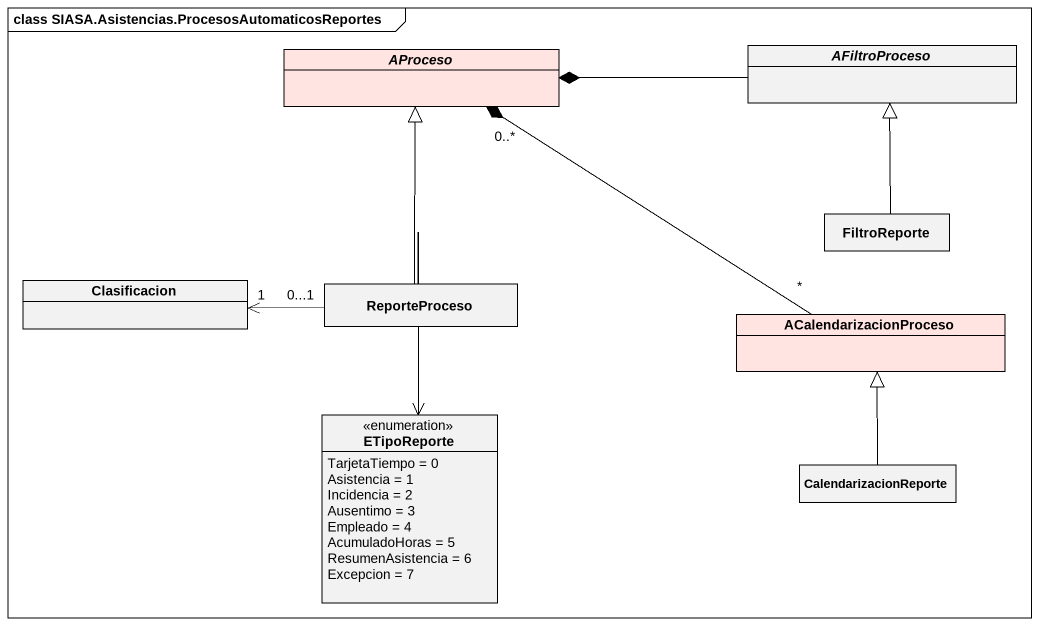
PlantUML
@startuml
mainframe class SIASA.Asistencias.ProcesosAutomaticosReportes
hide circle
hide empty members
abstract class AFiltroProceso
abstract class AProceso #FFE4E1
class FiltroReporte
class Clasificacion
class ReporteProceso
class ACalendarizacionProceso #FFE4E1
enum ETipoReporte {
  TarjetaTiempo = 0
  Asistencia = 1
  Incidencia = 2
  Ausentimo = 3
  Empleado = 4
  AcumuladoHoras = 5
  ResumenAsistencia = 6
  Excepcion = 7
}
class CalendarizacionReporte
AFiltroProceso -left-* AProceso
FiltroReporte -up-|> AFiltroProceso
ReporteProceso -up-|> AProceso
ReporteProceso "0...1" -left-> "1" Clasificacion
ReporteProceso --> ETipoReporte
ACalendarizacionProceso "*" -left-* "0..*" AProceso
CalendarizacionReporte -up-|> ACalendarizacionProceso
@enduml
